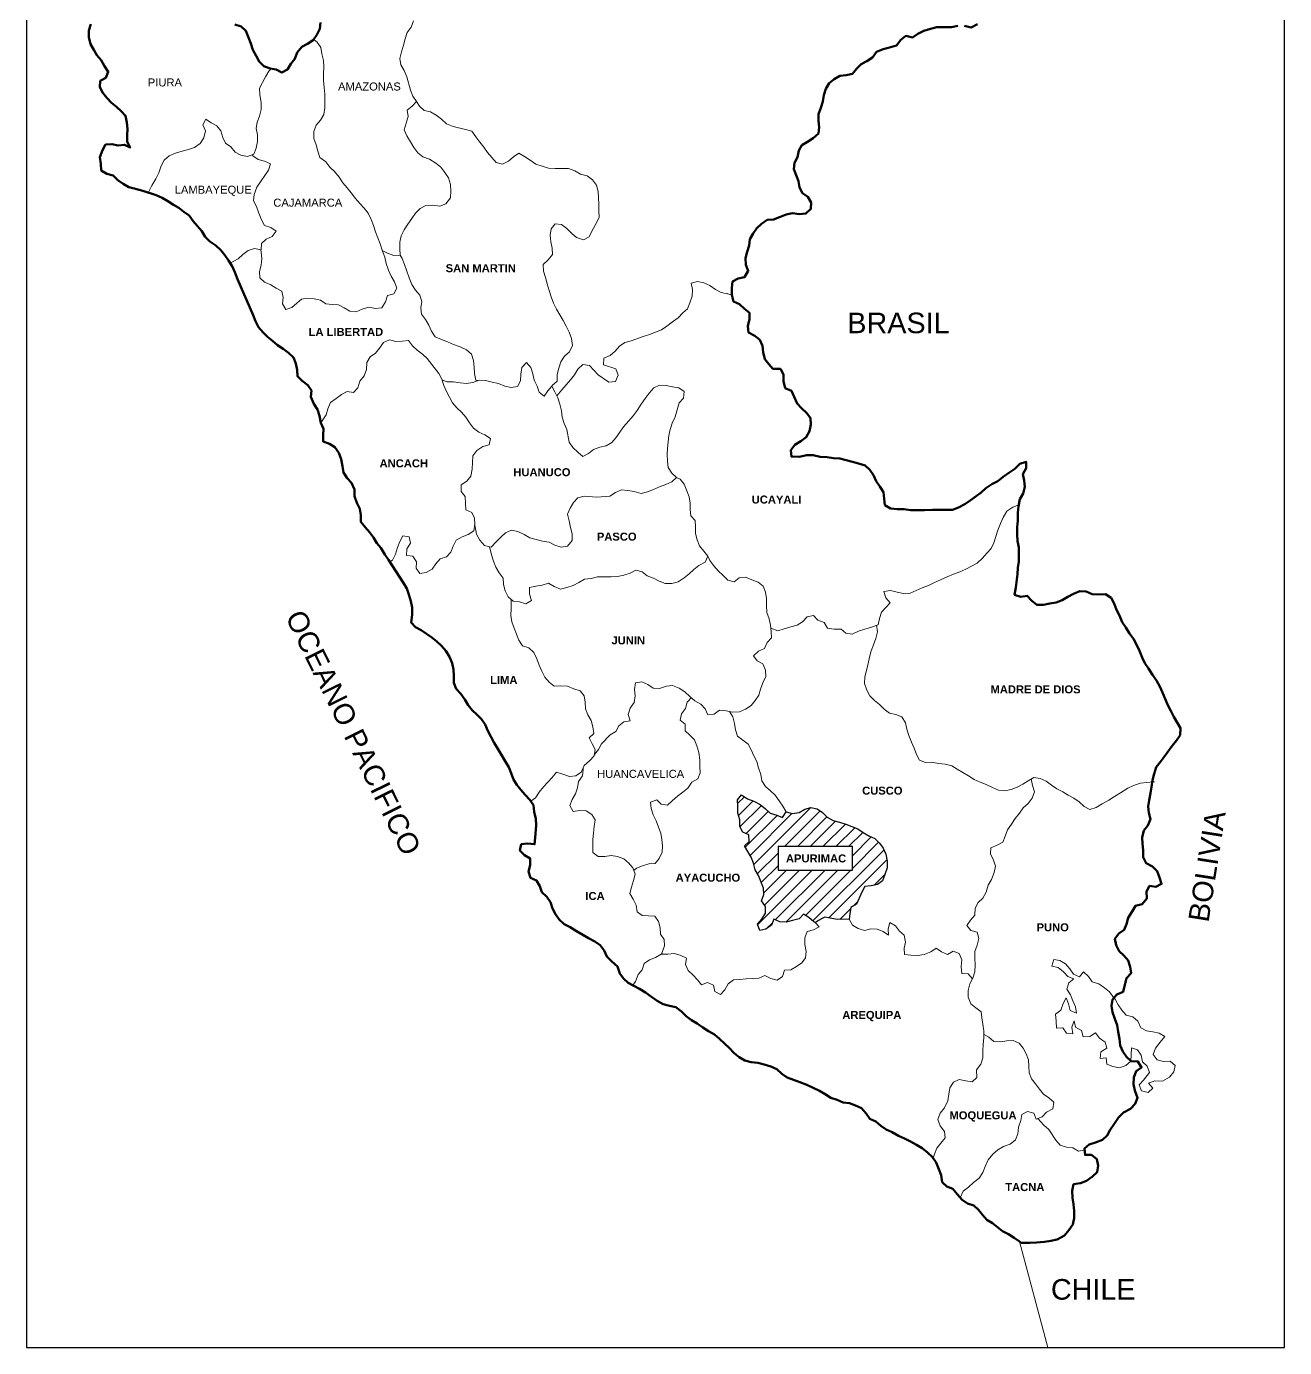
# Model space of a CAD drawing. Header units: metres. Extents: x 758904 to 760277, y 8387332 to 8388258.
# Drawn here: x 760189.47 to 760210.16, y 8387946.12 to 8387967.86 of the extents above; entities that cross this region are included whole.
import ezdxf

# ---------------------------------------------------------------- set-up
doc = ezdxf.new("R2010")
doc.units = ezdxf.units.M
for name, color, linetype, lineweight in [('COORDENADAS', 251, 'Continuous', 13), ('Marco', 124, 'Continuous', 20), ('Red vías Vecinales', 106, 'Continuous', 40), ('Ríos', 4, 'Continuous', 5)]:
    doc.layers.add(name, color=color, linetype=linetype, lineweight=lineweight)
doc.layers.add('Texto vias Nacionales', color=160, linetype='Continuous')
doc.styles.get("Standard").update_dxf_attribs({"font": 'simplex.shx'})

msp = doc.modelspace()

# ---------------------------------------------------------------- hatches: boundary and pattern name
at = {"true_color": 0xe60000}
h = msp.add_hatch(dxfattribs=at)
h.set_pattern_fill('LINE', color=1, scale=0.047025, angle=45, style=0)
h.set_pattern_definition([(45, (54884.16568, 391954.06805), (-0.1055741360233, 0.1055741360233), [])])
h.paths.add_polyline_path([(760203.002, 8387953.169), (760202.808, 8387953.161), (760202.666, 8387953.19), (760202.601, 8387953.201), (760202.549, 8387953.172), (760202.502, 8387953.146), (760202.469, 8387953.125), (760202.446, 8387953.115), (760202.42, 8387953.125), (760202.343, 8387953.197), (760202.251, 8387953.252), (760202.179, 8387953.176), (760202.07, 8387953.149), (760201.965, 8387953.117), (760201.861, 8387953.123), (760201.763, 8387953.167), (760201.724, 8387953.069), (760201.636, 8387953.004), (760201.532, 8387952.982), (760201.495, 8387953.087), (760201.566, 8387953.168), (760201.627, 8387953.267), (760201.628, 8387953.376), (760201.563, 8387953.469), (760201.601, 8387953.573), (760201.597, 8387953.677), (760201.51, 8387953.886), (760201.456, 8387953.979), (760201.429, 8387954.089), (760201.392, 8387954.187), (760201.283, 8387954.374), (760201.36, 8387954.445), (760201.356, 8387954.554), (760201.257, 8387954.599), (760201.203, 8387954.692), (760201.204, 8387954.801), (760201.172, 8387954.911), (760201.172, 8387955.026), (760201.167, 8387955.13), (760201.234, 8387955.212), (760201.332, 8387955.151), (760201.435, 8387955.112), (760201.539, 8387955.057), (760201.626, 8387954.985), (760201.702, 8387954.913), (760201.812, 8387954.88), (760201.91, 8387954.841), (760201.965, 8387954.934), (760202.069, 8387954.906), (760202.179, 8387954.921), (760202.272, 8387954.976), (760202.376, 8387955.008), (760202.48, 8387954.985), (760202.567, 8387954.925), (760202.643, 8387954.847), (760202.742, 8387954.792), (760202.845, 8387954.764), (760202.949, 8387954.731), (760203.146, 8387954.653), (760203.233, 8387954.592), (760203.326, 8387954.542), (760203.424, 8387954.498), (760203.5, 8387954.421), (760203.565, 8387954.339), (760203.608, 8387954.24), (760203.63, 8387954.125), (760203.629, 8387954.015), (760203.59, 8387953.906), (760203.551, 8387953.802), (760203.469, 8387953.737), (760203.364, 8387953.716), (760203.26, 8387953.706), (760203.211, 8387953.613), (760203.122, 8387953.416), (760203.029, 8387953.362), (760203.017, 8387953.258)])
h.paths.add_polyline_path([(760201.835, 8387953.973), (760203.056, 8387953.973), (760203.056, 8387954.362), (760201.835, 8387954.362)], flags=16)

# ---------------------------------------------------------------- linework, layer by layer
at = {"color": 1, "lineweight": 30, "true_color": 0xe60000}
msp.add_lwpolyline([(760203.002, 8387953.169), (760203.002, 8387953.169), (760202.808, 8387953.161), (760202.666, 8387953.19), (760202.601, 8387953.201), (760202.549, 8387953.172), (760202.502, 8387953.146), (760202.469, 8387953.125), (760202.446, 8387953.115), (760202.446, 8387953.115), (760202.42, 8387953.125), (760202.343, 8387953.197), (760202.251, 8387953.252), (760202.179, 8387953.176), (760202.07, 8387953.149), (760201.965, 8387953.117), (760201.861, 8387953.123), (760201.763, 8387953.167), (760201.724, 8387953.069), (760201.636, 8387953.004), (760201.532, 8387952.982), (760201.495, 8387953.087), (760201.566, 8387953.168), (760201.627, 8387953.267), (760201.628, 8387953.376), (760201.563, 8387953.469), (760201.601, 8387953.573), (760201.597, 8387953.677), (760201.51, 8387953.886), (760201.456, 8387953.979), (760201.429, 8387954.089), (760201.392, 8387954.187), (760201.283, 8387954.374), (760201.36, 8387954.445), (760201.356, 8387954.554), (760201.257, 8387954.599), (760201.203, 8387954.692), (760201.204, 8387954.801), (760201.172, 8387954.911), (760201.172, 8387955.026), (760201.167, 8387955.13), (760201.234, 8387955.212), (760201.332, 8387955.151), (760201.435, 8387955.112), (760201.539, 8387955.057), (760201.626, 8387954.985), (760201.702, 8387954.913), (760201.812, 8387954.88), (760201.91, 8387954.841), (760201.965, 8387954.934), (760202.069, 8387954.906), (760202.179, 8387954.921), (760202.272, 8387954.976), (760202.376, 8387955.008), (760202.48, 8387954.985), (760202.567, 8387954.925), (760202.643, 8387954.847), (760202.742, 8387954.792), (760202.845, 8387954.764), (760202.949, 8387954.731), (760203.146, 8387954.653), (760203.233, 8387954.592), (760203.326, 8387954.542), (760203.424, 8387954.498), (760203.5, 8387954.421), (760203.565, 8387954.339), (760203.608, 8387954.24), (760203.63, 8387954.125), (760203.629, 8387954.015), (760203.59, 8387953.906), (760203.551, 8387953.802), (760203.469, 8387953.737), (760203.364, 8387953.716), (760203.26, 8387953.706), (760203.211, 8387953.613), (760203.122, 8387953.416), (760203.029, 8387953.362), (760203.017, 8387953.258)], close=True, dxfattribs=at)
at = {"layer": 'COORDENADAS', "color": 7}
for p, q in [((760193.484, 8387967.144), (760193.501, 8387967.162)), ((760195.938, 8387966.544), (760195.889, 8387966.621)), ((760201.003, 8387963.455), (760201.075, 8387963.441)), ((760200.225, 8387960.406), (760200.165, 8387960.433)), ((760197.099, 8387959.258), (760197.085, 8387959.297)), ((760200.715, 8387959.067), (760200.677, 8387959.139)), ((760202.446, 8387953.115), (760202.512, 8387953.042)), ((760203.002, 8387953.169), (760203.06, 8387953.072)), ((760199.927, 8387952.614), (760199.91, 8387952.593)), ((760199.464, 8387952.103), (760199.446, 8387952.079)), ((760204.405, 8387949.304), (760204.385, 8387949.237))]:
    msp.add_line(p, q, dxfattribs=at)
at = {"layer": 'COORDENADAS', "color": 7, "lineweight": 50}
for p, q in [((760205.848, 8387947.845), (760205.831, 8387947.845)), ((760205.885, 8387947.845), (760205.848, 8387947.845))]:
    msp.add_line(p, q, dxfattribs=at)
for points in [[(760190.534, 8387967.895), (760190.5, 8387967.791), (760190.499, 8387967.676), (760190.526, 8387967.566), (760190.58, 8387967.473), (760190.629, 8387967.38), (760190.705, 8387967.303), (760190.759, 8387967.204), (760190.819, 8387967.11), (760190.78, 8387967.012), (760190.687, 8387966.958), (760190.681, 8387966.854), (760190.729, 8387966.761), (760190.795, 8387966.678), (760190.871, 8387966.601), (760190.952, 8387966.53), (760191.034, 8387966.463), (760191.105, 8387966.386), (760191.126, 8387966.277), (760191.136, 8387966.173), (760191.13, 8387966.069), (760191.13, 8387965.959), (760191.178, 8387965.861), (760191.085, 8387965.91), (760190.981, 8387965.895), (760190.878, 8387965.917), (760190.774, 8387965.912), (760190.724, 8387965.82), (760190.679, 8387965.705), (760190.695, 8387965.595), (760190.705, 8387965.486), (760190.798, 8387965.431), (760190.902, 8387965.403), (760190.978, 8387965.326), (760191.065, 8387965.265), (760191.158, 8387965.21), (760191.267, 8387965.182), (760191.387, 8387965.148), (760191.606, 8387965.081), (760191.704, 8387965.037), (760191.797, 8387964.981), (760191.89, 8387964.921), (760191.982, 8387964.871), (760192.064, 8387964.805), (760192.151, 8387964.744), (760192.216, 8387964.651), (760192.358, 8387964.485), (760192.412, 8387964.392), (760192.488, 8387964.315), (760192.586, 8387964.249), (760192.673, 8387964.177), (760192.738, 8387964.095), (760192.798, 8387964.007), (760192.858, 8387963.913), (760192.901, 8387963.815), (760192.944, 8387963.699), (760193.203, 8387963.107), (760193.241, 8387963.008), (760193.289, 8387962.909), (760193.36, 8387962.827), (760193.436, 8387962.75), (760193.518, 8387962.684), (760193.605, 8387962.612), (760193.698, 8387962.551), (760193.785, 8387962.485), (760193.867, 8387962.408), (760193.904, 8387962.309), (760193.926, 8387962.205), (760193.93, 8387962.101), (760194.007, 8387962.024), (760194.099, 8387961.952), (760194.159, 8387961.864), (760194.153, 8387961.76), (760194.201, 8387961.645), (760194.261, 8387961.552), (760194.293, 8387961.448), (760194.314, 8387961.333), (760194.358, 8387961.234), (760194.352, 8387961.13), (760194.356, 8387961.026), (760194.455, 8387960.987), (760194.547, 8387960.932), (760194.612, 8387960.838), (760194.65, 8387960.734), (760194.671, 8387960.619), (760194.687, 8387960.515), (760194.747, 8387960.422), (760194.817, 8387960.345), (760194.866, 8387960.24), (760194.871, 8387960.125), (760194.909, 8387960.016), (760194.957, 8387959.917), (760194.973, 8387959.813), (760194.972, 8387959.703), (760195.043, 8387959.615), (760195.114, 8387959.533), (760195.179, 8387959.445), (760195.238, 8387959.357), (760195.304, 8387959.275), (760195.369, 8387959.17), (760195.428, 8387959.082), (760195.667, 8387958.709), (760195.727, 8387958.61), (760195.764, 8387958.511), (760195.796, 8387958.402), (760195.818, 8387958.297), (760195.817, 8387958.177), (760195.8, 8387958.051), (760195.871, 8387957.974), (760195.963, 8387957.924), (760196.138, 8387957.803), (760196.225, 8387957.737), (760196.301, 8387957.665), (760196.372, 8387957.583), (760196.431, 8387957.484), (760196.474, 8387957.38), (760196.496, 8387957.276), (760196.501, 8387957.171), (760196.5, 8387957.057), (760196.543, 8387956.958), (760196.619, 8387956.875), (760196.684, 8387956.782), (760196.739, 8387956.689), (760196.804, 8387956.606), (760196.88, 8387956.534), (760196.956, 8387956.457), (760197.016, 8387956.369), (760197.059, 8387956.265), (760197.167, 8387956.068), (760197.227, 8387955.969), (760197.292, 8387955.864), (760197.346, 8387955.766), (760197.406, 8387955.672), (760197.443, 8387955.568), (760197.481, 8387955.469), (760197.541, 8387955.381), (760197.606, 8387955.299), (760197.677, 8387955.216), (760197.753, 8387955.134), (760197.812, 8387955.046), (760197.823, 8387954.936), (760197.849, 8387954.821), (760197.854, 8387954.717), (760197.842, 8387954.509), (760197.83, 8387954.4), (760197.716, 8387954.412), (760197.611, 8387954.401), (760197.589, 8387954.297), (760197.665, 8387954.22), (760197.758, 8387954.165), (760197.757, 8387954.056), (760197.729, 8387953.952), (760197.761, 8387953.848), (760197.86, 8387953.803), (760197.914, 8387953.71), (760197.952, 8387953.611), (760198.033, 8387953.534), (760198.093, 8387953.446), (760198.125, 8387953.342), (760198.174, 8387953.249), (760198.233, 8387953.161), (760198.315, 8387953.089), (760198.413, 8387953.039), (760198.517, 8387952.973), (760198.621, 8387952.912), (760198.719, 8387952.857), (760198.822, 8387952.802), (760198.91, 8387952.741), (760198.975, 8387952.653), (760199.018, 8387952.554), (760199.099, 8387952.472), (760199.192, 8387952.389), (760199.23, 8387952.274), (760199.295, 8387952.191), (760199.371, 8387952.12), (760199.556, 8387952.02), (760199.655, 8387951.965), (760199.753, 8387951.893), (760199.845, 8387951.827), (760199.944, 8387951.772), (760200.047, 8387951.744), (760200.151, 8387951.721), (760200.249, 8387951.649), (760200.325, 8387951.572), (760200.413, 8387951.506), (760200.505, 8387951.451), (760200.598, 8387951.385), (760200.691, 8387951.324), (760200.789, 8387951.269), (760200.87, 8387951.202), (760200.952, 8387951.125), (760201.028, 8387951.054), (760201.115, 8387950.966), (760201.197, 8387950.899), (760201.29, 8387950.844), (760201.394, 8387950.816), (760201.503, 8387950.805), (760201.607, 8387950.777), (760201.716, 8387950.743), (760201.814, 8387950.699), (760201.896, 8387950.627), (760201.983, 8387950.566), (760202.191, 8387950.489), (760202.305, 8387950.444), (760202.414, 8387950.394), (760202.518, 8387950.344), (760202.611, 8387950.289), (760202.703, 8387950.228), (760202.807, 8387950.195), (760202.905, 8387950.151), (760203.009, 8387950.144), (760203.108, 8387950.106), (760203.206, 8387950.061), (760203.282, 8387949.973), (760203.342, 8387949.885), (760203.445, 8387949.841), (760203.522, 8387949.769), (760203.614, 8387949.709), (760203.713, 8387949.664), (760203.816, 8387949.603), (760203.914, 8387949.559), (760204.013, 8387949.509), (760204.111, 8387949.454), (760204.203, 8387949.399), (760204.291, 8387949.332), (760204.372, 8387949.255), (760204.432, 8387949.167), (760204.481, 8387949.058), (760204.518, 8387948.959), (760204.534, 8387948.844), (760204.61, 8387948.772), (760204.708, 8387948.733), (760204.779, 8387948.645), (760204.861, 8387948.552), (760204.948, 8387948.491), (760205.052, 8387948.458), (760205.133, 8387948.386), (760205.198, 8387948.304), (760205.269, 8387948.221), (760205.362, 8387948.166), (760205.525, 8387948.034), (760205.623, 8387947.984), (760205.716, 8387947.928), (760205.803, 8387947.868), (760205.831, 8387947.845)], [(760192.903, 8387967.886), (760193.007, 8387967.853), (760193.083, 8387967.781), (760193.126, 8387967.671), (760193.164, 8387967.573), (760193.196, 8387967.469), (760193.25, 8387967.37), (760193.299, 8387967.276), (760193.375, 8387967.199), (760193.479, 8387967.166), (760193.583, 8387967.149), (760193.676, 8387967.099), (760193.769, 8387967.148), (760193.824, 8387967.24), (760193.89, 8387967.322), (760193.924, 8387967.426), (760194.001, 8387967.518), (760194.094, 8387967.567), (760194.188, 8387967.627), (760194.248, 8387967.719), (760194.298, 8387967.818), (760194.31, 8387967.922)], [(760204.789, 8387967.865), (760204.685, 8387967.844), (760204.444, 8387967.845), (760204.34, 8387967.818), (760204.231, 8387967.781), (760204.132, 8387967.732), (760204.044, 8387967.672), (760203.935, 8387967.7), (760203.852, 8387967.635), (760203.78, 8387967.542), (760203.665, 8387967.51), (760203.561, 8387967.484), (760203.451, 8387967.44), (760203.385, 8387967.342), (760203.292, 8387967.283), (760203.199, 8387967.234), (760203.127, 8387967.158), (760203.061, 8387967.076), (760202.957, 8387967.055), (760202.853, 8387967.044), (760202.759, 8387966.99), (760202.677, 8387966.92), (760202.621, 8387966.827), (760202.588, 8387966.723), (760202.571, 8387966.619), (760202.538, 8387966.516), (760202.499, 8387966.412), (760202.498, 8387966.302), (760202.508, 8387966.198), (760202.497, 8387966.094), (760202.414, 8387966.018), (760202.321, 8387965.959), (760202.227, 8387965.904), (760202.178, 8387965.812), (760202.155, 8387965.702), (760202.105, 8387965.61), (760202.094, 8387965.506), (760202.169, 8387965.308), (760202.185, 8387965.204), (760202.239, 8387965.111), (760202.326, 8387965.05), (760202.381, 8387964.957), (760202.374, 8387964.853), (760202.292, 8387964.777), (760202.182, 8387964.766), (760202.073, 8387964.783), (760201.969, 8387964.762), (760201.859, 8387964.719), (760201.76, 8387964.681), (760201.656, 8387964.671), (760201.563, 8387964.606), (760201.486, 8387964.535), (760201.425, 8387964.448), (760201.37, 8387964.355), (760201.358, 8387964.251), (760201.325, 8387964.148), (760201.297, 8387964.044), (760201.307, 8387963.934), (760201.345, 8387963.836), (760201.284, 8387963.732), (760201.18, 8387963.711), (760201.087, 8387963.657), (760201.075, 8387963.553), (760201.075, 8387963.438), (760201.101, 8387963.328), (760201.199, 8387963.284), (760201.281, 8387963.212), (760201.363, 8387963.146), (760201.362, 8387963.037), (760201.34, 8387962.927), (760201.35, 8387962.818), (760201.454, 8387962.768), (760201.535, 8387962.702), (760201.579, 8387962.603), (760201.589, 8387962.499), (760201.616, 8387962.384), (760201.681, 8387962.301), (760201.751, 8387962.224), (760201.872, 8387962.224), (760201.926, 8387962.13), (760201.925, 8387962.021), (760201.952, 8387961.906), (760202.056, 8387961.861), (760202.099, 8387961.763), (760202.147, 8387961.653), (760202.218, 8387961.576), (760202.305, 8387961.493), (760202.37, 8387961.411), (760202.375, 8387961.307), (760202.353, 8387961.197), (760202.297, 8387961.099), (760202.209, 8387961.034), (760202.111, 8387960.974), (760202.044, 8387960.882), (760202.055, 8387960.778), (760202.186, 8387960.777), (760202.301, 8387960.804), (760202.411, 8387960.803), (760202.525, 8387960.775), (760202.64, 8387960.769), (760202.744, 8387960.752), (760202.848, 8387960.746), (760203.056, 8387960.69), (760203.16, 8387960.667), (760203.269, 8387960.634), (760203.345, 8387960.562), (760203.405, 8387960.474), (760203.448, 8387960.375), (760203.507, 8387960.288), (760203.567, 8387960.194), (760203.577, 8387960.085), (760203.593, 8387959.981), (760203.686, 8387959.925), (760203.795, 8387959.914), (760203.91, 8387959.913), (760204.014, 8387959.896), (760204.14, 8387959.895), (760204.244, 8387959.9), (760204.375, 8387959.905), (760204.704, 8387959.903), (760204.802, 8387959.941), (760204.907, 8387959.995), (760204.995, 8387960.054), (760205.094, 8387960.125), (760205.176, 8387960.19), (760205.253, 8387960.261), (760205.352, 8387960.326), (760205.451, 8387960.374), (760205.539, 8387960.445), (760205.627, 8387960.51), (760205.731, 8387960.575), (760205.808, 8387960.662), (760205.912, 8387960.695), (760205.917, 8387960.591), (760205.862, 8387960.492), (760205.883, 8387960.388), (760205.893, 8387960.279), (760205.865, 8387960.17), (760205.81, 8387960.077), (760205.788, 8387959.962), (760205.776, 8387959.853), (760205.775, 8387959.727), (760205.769, 8387959.617), (760205.768, 8387959.497), (760205.773, 8387959.393), (760205.795, 8387959.283), (760205.793, 8387959.054), (760205.776, 8387958.95), (760205.77, 8387958.846), (760205.747, 8387958.627), (760205.724, 8387958.507), (760205.828, 8387958.473), (760205.932, 8387958.489), (760206.003, 8387958.412), (760206.09, 8387958.34), (760206.199, 8387958.34), (760206.303, 8387958.361), (760206.408, 8387958.377), (760206.506, 8387958.415), (760206.6, 8387958.474), (760206.693, 8387958.523), (760206.797, 8387958.566), (760206.901, 8387958.56), (760206.999, 8387958.516), (760207.109, 8387958.509), (760207.218, 8387958.514), (760207.311, 8387958.454), (760207.36, 8387958.36), (760207.403, 8387958.256), (760207.451, 8387958.163), (760207.495, 8387958.053), (760207.554, 8387957.965), (760207.614, 8387957.866), (760207.679, 8387957.778), (760207.733, 8387957.679), (760207.776, 8387957.581), (760207.82, 8387957.476), (760207.868, 8387957.383), (760207.928, 8387957.29), (760207.993, 8387957.191), (760208.058, 8387957.097), (760208.112, 8387956.999), (760208.155, 8387956.9), (760208.199, 8387956.796), (760208.247, 8387956.691), (760208.296, 8387956.598), (760208.345, 8387956.499), (760208.453, 8387956.312), (760208.447, 8387956.198), (760208.386, 8387956.11), (760208.314, 8387956.023), (760208.182, 8387955.838), (760208.121, 8387955.751), (760208.055, 8387955.669), (760208.022, 8387955.56), (760207.994, 8387955.456), (760207.977, 8387955.347), (760207.96, 8387955.243), (760207.937, 8387955.128), (760207.92, 8387955.024), (760207.93, 8387954.92), (760207.957, 8387954.816), (760207.918, 8387954.707), (760207.852, 8387954.625), (760207.824, 8387954.51), (760207.829, 8387954.406), (760207.839, 8387954.302), (760207.838, 8387954.187), (760207.887, 8387954.089), (760207.991, 8387954.033), (760208.067, 8387953.956), (760208.11, 8387953.852), (760208.142, 8387953.748), (760208.049, 8387953.699), (760207.945, 8387953.716), (760207.895, 8387953.623), (760207.9, 8387953.508), (760207.823, 8387953.416), (760207.713, 8387953.389), (760207.658, 8387953.296), (760207.592, 8387953.193), (760207.564, 8387953.089), (760207.525, 8387952.991), (760207.437, 8387952.931), (760207.371, 8387952.844), (760207.397, 8387952.74), (760207.446, 8387952.641), (760207.522, 8387952.569), (760207.593, 8387952.487), (760207.625, 8387952.383), (760207.641, 8387952.279), (760207.564, 8387952.197), (760207.536, 8387952.088), (760207.508, 8387951.973), (760207.404, 8387951.93), (760207.337, 8387951.848), (760207.32, 8387951.744), (760207.336, 8387951.64), (760207.374, 8387951.53), (760207.411, 8387951.426), (760207.427, 8387951.317), (760207.448, 8387951.202), (760207.459, 8387951.092), (760207.507, 8387950.993), (760207.567, 8387950.905), (760207.643, 8387950.834), (760207.753, 8387950.828), (760207.812, 8387950.729), (760207.724, 8387950.669), (760207.685, 8387950.565), (760207.679, 8387950.456), (760207.701, 8387950.352), (760207.744, 8387950.231), (760207.705, 8387950.133), (760207.633, 8387950.051), (760207.518, 8387949.986), (760207.435, 8387949.905), (760207.358, 8387949.79), (760207.297, 8387949.703), (760207.247, 8387949.61), (760207.17, 8387949.54), (760207.055, 8387949.497), (760206.951, 8387949.464), (760206.874, 8387949.394), (760206.884, 8387949.29), (760206.988, 8387949.294), (760207.076, 8387949.223), (760207.097, 8387949.119), (760207.085, 8387949.009), (760207.003, 8387948.933), (760206.909, 8387948.863), (760206.81, 8387948.825), (760206.695, 8387948.809), (760206.673, 8387948.7), (760206.678, 8387948.585), (760206.693, 8387948.481), (760206.704, 8387948.371), (760206.703, 8387948.251), (760206.681, 8387948.147), (760206.614, 8387948.054), (760206.543, 8387947.962), (760206.427, 8387947.897), (760206.323, 8387947.876), (760206.214, 8387947.86), (760206.082, 8387947.85), (760205.973, 8387947.845), (760205.885, 8387947.845)], [(760205.112, 8387967.89), (760205.008, 8387967.836), (760204.899, 8387967.864)]]:
    msp.add_lwpolyline(points, dxfattribs=at)
at = {"layer": 'COORDENADAS', "color": 7}
for points in [[(760195.837, 8387967.945), (760195.798, 8387967.842), (760195.737, 8387967.754), (760195.704, 8387967.651), (760195.676, 8387967.547), (760195.642, 8387967.438), (760195.614, 8387967.328), (760195.63, 8387967.224), (760195.684, 8387967.131), (760195.727, 8387967.027), (760195.792, 8387966.807), (760195.829, 8387966.709), (760195.889, 8387966.621), (760195.817, 8387966.544), (760195.735, 8387966.479), (760195.751, 8387966.375), (760195.684, 8387966.157), (760195.732, 8387966.058), (760195.792, 8387965.959), (760195.846, 8387965.866), (760195.911, 8387965.778), (760195.993, 8387965.712), (760196.102, 8387965.673), (760196.206, 8387965.606), (760196.288, 8387965.54), (760196.353, 8387965.452), (760196.412, 8387965.364), (760196.45, 8387965.255), (760196.455, 8387965.145), (760196.449, 8387965.036), (760196.372, 8387964.938), (760196.273, 8387964.9), (760196.153, 8387964.917), (760196.043, 8387964.912), (760195.95, 8387964.858), (760195.873, 8387964.782), (760195.812, 8387964.695), (760195.746, 8387964.602), (760195.685, 8387964.51), (760195.635, 8387964.411), (760195.613, 8387964.307), (760195.612, 8387964.198), (760195.617, 8387964.094), (760195.513, 8387964.089), (760195.409, 8387964.128), (760195.324, 8387964.167)], [(760194.198, 8387967.642), (760194.253, 8387967.594), (760194.313, 8387967.506), (760194.334, 8387967.402), (760194.361, 8387967.297), (760194.366, 8387967.193), (760194.359, 8387967.079), (760194.359, 8387966.964), (760194.369, 8387966.849), (760194.379, 8387966.739), (760194.379, 8387966.624), (760194.383, 8387966.515), (760194.366, 8387966.405), (760194.311, 8387966.313), (760194.24, 8387966.231), (760194.201, 8387966.127), (760194.2, 8387966.012), (760194.238, 8387965.908), (760194.264, 8387965.804), (760194.297, 8387965.7), (760194.395, 8387965.628), (760194.465, 8387965.54), (760194.541, 8387965.469), (760194.618, 8387965.375), (760194.677, 8387965.282), (760194.748, 8387965.199), (760194.813, 8387965.117), (760194.884, 8387965.023), (760194.954, 8387964.941), (760195.03, 8387964.864), (760195.096, 8387964.781), (760195.144, 8387964.677), (760195.182, 8387964.578), (760195.214, 8387964.474), (760195.29, 8387964.277), (760195.327, 8387964.156), (760195.365, 8387964.057), (760195.392, 8387963.953), (760195.429, 8387963.843), (760195.472, 8387963.745), (760195.527, 8387963.651), (760195.564, 8387963.547), (760195.515, 8387963.454), (760195.41, 8387963.428), (760195.377, 8387963.324), (760195.316, 8387963.226), (760195.212, 8387963.215), (760195.103, 8387963.238), (760194.993, 8387963.206), (760194.894, 8387963.162), (760194.79, 8387963.169), (760194.698, 8387963.224), (760194.605, 8387963.274), (760194.501, 8387963.28), (760194.397, 8387963.291), (760194.31, 8387963.352), (760194.206, 8387963.375), (760194.102, 8387963.386), (760193.998, 8387963.37), (760193.921, 8387963.3), (760193.839, 8387963.234), (760193.74, 8387963.197), (760193.686, 8387963.29), (760193.697, 8387963.394), (760193.676, 8387963.498), (760193.583, 8387963.548), (760193.491, 8387963.603), (760193.387, 8387963.648), (760193.311, 8387963.719), (760193.306, 8387963.823), (760193.334, 8387963.927), (760193.345, 8387964.036), (760193.335, 8387964.14), (760193.33, 8387964.179)], [(760191.478, 8387965.12), (760191.536, 8387965.24), (760191.602, 8387965.349), (760191.652, 8387965.447), (760191.691, 8387965.562), (760191.741, 8387965.655), (760191.823, 8387965.725), (760191.927, 8387965.769), (760192.032, 8387965.806), (760192.136, 8387965.833), (760192.24, 8387965.865), (760192.333, 8387965.93), (760192.389, 8387966.023), (760192.417, 8387966.138), (760192.373, 8387966.237), (760192.423, 8387966.329), (760192.51, 8387966.269), (760192.603, 8387966.219), (760192.668, 8387966.136), (760192.701, 8387966.027), (760192.749, 8387965.933), (760192.836, 8387965.873), (760192.907, 8387965.785), (760193, 8387965.735), (760193.109, 8387965.718), (760193.213, 8387965.756), (760193.252, 8387965.854), (760193.275, 8387965.963), (760193.275, 8387966.073), (760193.254, 8387966.177), (760193.266, 8387966.281), (760193.305, 8387966.379), (760193.333, 8387966.488), (760193.333, 8387966.603), (760193.312, 8387966.729), (760193.307, 8387966.839), (760193.407, 8387967.024), (760193.462, 8387967.117), (760193.484, 8387967.144)], [(760195.938, 8387966.544), (760196.014, 8387966.472), (760196.118, 8387966.45), (760196.211, 8387966.394), (760196.298, 8387966.328), (760196.379, 8387966.251), (760196.489, 8387966.207), (760196.696, 8387966.162), (760196.8, 8387966.134), (760196.865, 8387966.04), (760196.93, 8387965.952), (760196.996, 8387965.87), (760197.055, 8387965.782), (760197.197, 8387965.617), (760197.3, 8387965.589), (760197.399, 8387965.638), (760197.482, 8387965.708), (760197.57, 8387965.768), (760197.662, 8387965.718), (760197.755, 8387965.657), (760197.853, 8387965.591), (760198.061, 8387965.524), (760198.17, 8387965.518), (760198.389, 8387965.517), (760198.493, 8387965.478), (760198.585, 8387965.423), (760198.695, 8387965.395), (760198.782, 8387965.334), (760198.847, 8387965.246), (760198.874, 8387965.142), (760198.879, 8387965.038), (760198.889, 8387964.934), (760198.888, 8387964.824), (760198.893, 8387964.72), (760198.849, 8387964.622), (760198.777, 8387964.497), (760198.727, 8387964.393), (760198.634, 8387964.344), (760198.519, 8387964.383), (760198.437, 8387964.455), (760198.361, 8387964.532), (760198.274, 8387964.598), (760198.17, 8387964.61), (760198.104, 8387964.528), (760198.087, 8387964.419), (760198.097, 8387964.309), (760198.118, 8387964.205), (760198.123, 8387964.101), (760198.052, 8387964.014), (760197.969, 8387963.938), (760197.979, 8387963.828), (760198.012, 8387963.724), (760198.038, 8387963.62), (760198.071, 8387963.51), (760198.103, 8387963.406), (760198.14, 8387963.302), (760198.189, 8387963.203), (760198.243, 8387963.11), (760198.303, 8387963.016), (760198.352, 8387962.923), (760198.4, 8387962.824), (760198.438, 8387962.72), (760198.454, 8387962.605), (760198.404, 8387962.501), (760198.321, 8387962.431), (760198.261, 8387962.338), (760198.227, 8387962.234), (760198.199, 8387962.13), (760198.199, 8387962.021), (760198.121, 8387961.95), (760198.107, 8387961.929)], [(760192.826, 8387963.962), (760192.957, 8387964.033), (760193.034, 8387964.104), (760193.122, 8387964.169), (760193.226, 8387964.201), (760193.335, 8387964.179), (760193.341, 8387964.283), (760193.418, 8387964.353), (760193.512, 8387964.402), (760193.578, 8387964.489), (760193.491, 8387964.55), (760193.387, 8387964.578), (760193.338, 8387964.671), (760193.295, 8387964.781), (760193.257, 8387964.891), (760193.209, 8387964.984), (760193.22, 8387965.093), (760193.265, 8387965.213), (760193.331, 8387965.317), (760193.453, 8387965.491), (760193.486, 8387965.595), (760193.388, 8387965.64), (760193.284, 8387965.668), (760193.197, 8387965.728), (760193.197, 8387965.75)], [(760195.655, 8387964.039), (760195.617, 8387964.094), (760195.513, 8387964.089)], [(760196.902, 8387962.028), (760196.863, 8387962.034), (760196.842, 8387962.144), (760196.837, 8387962.248), (760196.827, 8387962.358), (760196.795, 8387962.462), (760196.713, 8387962.533), (760196.609, 8387962.583), (760196.495, 8387962.622), (760196.396, 8387962.667), (760196.298, 8387962.705), (760196.194, 8387962.75), (760196.135, 8387962.843), (760196.092, 8387962.942), (760196.037, 8387963.035), (760195.972, 8387963.123), (760195.962, 8387963.227), (760195.974, 8387963.331), (760195.941, 8387963.435), (760195.871, 8387963.518), (760195.811, 8387963.611), (760195.768, 8387963.721), (760195.693, 8387963.94), (760195.655, 8387964.039)], [(760198.198, 8387961.778), (760198.28, 8387961.878), (760198.423, 8387962.042), (760198.489, 8387962.123), (760198.539, 8387962.216), (760198.622, 8387962.292), (760198.731, 8387962.275), (760198.802, 8387962.198), (760198.878, 8387962.126), (760199.052, 8387962.005), (760199.162, 8387962.015), (760199.206, 8387962.119), (760199.168, 8387962.223), (760198.961, 8387962.29), (760198.967, 8387962.4), (760199.071, 8387962.443), (760199.154, 8387962.513), (760199.225, 8387962.595), (760199.313, 8387962.655), (760199.417, 8387962.681), (760199.615, 8387962.757), (760199.719, 8387962.789), (760199.916, 8387962.865), (760200.004, 8387962.924), (760200.098, 8387962.995), (760200.191, 8387963.06), (760200.268, 8387963.142), (760200.345, 8387963.212), (760200.384, 8387963.31), (760200.423, 8387963.42), (760200.429, 8387963.529), (760200.403, 8387963.633), (760200.507, 8387963.66), (760200.616, 8387963.637), (760200.714, 8387963.593), (760200.807, 8387963.527), (760200.9, 8387963.477), (760201.003, 8387963.455), (760201.009, 8387963.46)], [(760194.314, 8387961.333), (760194.403, 8387961.463), (760194.431, 8387961.567), (760194.475, 8387961.671), (760194.569, 8387961.736), (760194.656, 8387961.801), (760194.75, 8387961.85), (760194.854, 8387961.833), (760194.925, 8387961.909), (760194.959, 8387962.018), (760195.03, 8387962.105), (760195.064, 8387962.209), (760195.07, 8387962.324), (760195.125, 8387962.422), (760195.213, 8387962.482), (760195.279, 8387962.564), (760195.346, 8387962.656), (760195.444, 8387962.7), (760195.548, 8387962.672), (760195.652, 8387962.676), (760195.756, 8387962.687), (760195.821, 8387962.599), (760195.898, 8387962.527), (760195.985, 8387962.466), (760196.061, 8387962.395), (760196.257, 8387962.147), (760196.305, 8387962.054), (760196.337, 8387961.95), (760196.381, 8387961.851), (760196.429, 8387961.758), (760196.483, 8387961.665), (760196.554, 8387961.582), (760196.63, 8387961.51), (760196.701, 8387961.428), (760196.761, 8387961.335), (760196.826, 8387961.247), (760196.913, 8387961.18), (760197.011, 8387961.136), (760197.104, 8387961.075), (760197.081, 8387960.971), (760196.977, 8387960.945), (760196.878, 8387960.88), (760196.812, 8387960.792), (760196.811, 8387960.683), (760196.805, 8387960.574), (760196.783, 8387960.459), (760196.717, 8387960.372), (760196.623, 8387960.312), (760196.623, 8387960.203), (760196.688, 8387960.12), (760196.697, 8387959.901), (760196.796, 8387959.857), (760196.844, 8387959.763), (760196.849, 8387959.659), (760196.832, 8387959.556), (760196.739, 8387959.496), (760196.64, 8387959.458), (760196.541, 8387959.404), (760196.491, 8387959.306), (760196.452, 8387959.208), (760196.381, 8387959.131), (760196.277, 8387959.099), (760196.205, 8387959.017), (760196.144, 8387958.925), (760196.046, 8387958.871), (760195.941, 8387958.855), (760195.882, 8387958.943), (760195.888, 8387959.047), (760195.828, 8387959.14), (760195.724, 8387959.152), (760195.73, 8387959.261), (760195.791, 8387959.354), (760195.77, 8387959.458), (760195.666, 8387959.475), (760195.616, 8387959.382), (760195.577, 8387959.284), (760195.544, 8387959.175), (760195.494, 8387959.076), (760195.451, 8387959.047)], [(760196.309, 8387962.041), (760196.387, 8387962.01), (760196.496, 8387962.009), (760196.606, 8387961.992), (760196.71, 8387961.981), (760196.814, 8387961.996), (760196.918, 8387962.034), (760197.022, 8387962.028), (760197.131, 8387962.005), (760197.235, 8387961.983), (760197.339, 8387961.939), (760197.443, 8387961.916), (760197.547, 8387961.932), (760197.597, 8387962.025), (760197.603, 8387962.134), (760197.62, 8387962.243), (760197.697, 8387962.325), (760197.767, 8387962.242), (760197.8, 8387962.138), (760197.826, 8387962.034), (760197.87, 8387961.935), (760197.907, 8387961.837), (760197.989, 8387961.771), (760198.05, 8387961.858), (760198.116, 8387961.939), (760198.165, 8387961.846), (760198.213, 8387961.747), (760198.246, 8387961.643), (760198.272, 8387961.534), (760198.283, 8387961.429), (760198.315, 8387961.325), (760198.358, 8387961.227), (760198.401, 8387961.018), (760198.46, 8387960.93), (760198.542, 8387960.853), (760198.623, 8387960.782), (760198.717, 8387960.83), (760198.799, 8387960.896), (760198.903, 8387960.933), (760199.008, 8387960.955), (760199.101, 8387961.009), (760199.167, 8387961.09), (760199.233, 8387961.183), (760199.294, 8387961.27), (760199.382, 8387961.368), (760199.454, 8387961.45), (760199.515, 8387961.537), (760199.581, 8387961.641), (760199.647, 8387961.733), (760199.713, 8387961.82), (760199.79, 8387961.908), (760199.884, 8387961.956), (760199.993, 8387961.95), (760200.097, 8387961.928), (760200.201, 8387961.911), (760200.288, 8387961.85), (760200.282, 8387961.74), (760200.21, 8387961.664), (760200.143, 8387961.435), (760200.093, 8387961.331), (760200.06, 8387961.227), (760200.037, 8387961.124), (760200.014, 8387960.916), (760200.008, 8387960.812), (760200.018, 8387960.702), (760200.029, 8387960.598), (760200.088, 8387960.505), (760200.165, 8387960.433), (760200.088, 8387960.363), (760199.989, 8387960.319), (760199.885, 8387960.282), (760199.786, 8387960.238), (760199.687, 8387960.201), (760199.583, 8387960.174), (760199.468, 8387960.202), (760199.364, 8387960.219), (760199.26, 8387960.231), (760199.162, 8387960.187), (760199.068, 8387960.128), (760198.855, 8387960.113), (760198.855, 8387960.113), (760198.647, 8387960.125), (760198.543, 8387960.098), (760198.471, 8387960.022), (760198.416, 8387959.929), (760198.372, 8387959.831), (760198.398, 8387959.721), (760198.42, 8387959.612), (760198.446, 8387959.508), (760198.446, 8387959.398), (760198.374, 8387959.306), (760198.27, 8387959.29), (760198.161, 8387959.323), (760198.068, 8387959.373), (760197.959, 8387959.39), (760197.855, 8387959.413), (760197.751, 8387959.441), (760197.658, 8387959.496), (760197.554, 8387959.546), (760197.451, 8387959.568), (760197.352, 8387959.525), (760197.275, 8387959.454), (760197.192, 8387959.373), (760197.115, 8387959.291), (760197.006, 8387959.314), (760196.93, 8387959.402), (760196.876, 8387959.501), (760196.854, 8387959.621), (760196.844, 8387959.649)], [(760197.99, 8387961.773), (760197.985, 8387961.774)], [(760200.225, 8387960.406), (760200.29, 8387960.323), (760200.333, 8387960.213), (760200.371, 8387960.115), (760200.387, 8387960.011), (760200.391, 8387959.907), (760200.402, 8387959.802), (760200.472, 8387959.725), (760200.477, 8387959.621), (760200.477, 8387959.512), (760200.503, 8387959.408), (760200.541, 8387959.309), (760200.612, 8387959.221), (760200.677, 8387959.139), (760200.638, 8387959.04), (760200.534, 8387958.986), (760200.451, 8387958.921), (760200.374, 8387958.85), (760200.292, 8387958.785), (760200.193, 8387958.72), (760200.089, 8387958.693), (760199.979, 8387958.689), (760199.881, 8387958.728), (760199.788, 8387958.777), (760199.679, 8387958.816), (760199.597, 8387958.882), (760199.493, 8387958.91), (760199.4, 8387958.862), (760199.296, 8387958.829), (760199.192, 8387958.808), (760199.088, 8387958.798), (760198.863, 8387958.799), (760198.759, 8387958.772), (760198.65, 8387958.762), (760198.556, 8387958.708), (760198.463, 8387958.659), (760198.359, 8387958.627), (760198.255, 8387958.6), (760198.151, 8387958.639), (760198.058, 8387958.695), (760197.954, 8387958.662), (760197.85, 8387958.647), (760197.746, 8387958.625), (760197.745, 8387958.516), (760197.778, 8387958.412), (760197.684, 8387958.357), (760197.58, 8387958.391), (760197.477, 8387958.402), (760197.395, 8387958.474), (760197.346, 8387958.573), (760197.319, 8387958.677), (760197.315, 8387958.781), (760197.249, 8387958.864), (760197.195, 8387958.962), (760197.152, 8387959.061), (760197.12, 8387959.165), (760197.099, 8387959.258)], [(760201.715, 8387957.957), (760201.83, 8387957.911), (760201.934, 8387957.944), (760202.044, 8387957.976), (760202.148, 8387958.003), (760202.236, 8387958.062), (760202.313, 8387958.144), (760202.417, 8387958.165), (760202.487, 8387958.088), (760202.591, 8387958.049), (760202.645, 8387957.956), (760202.755, 8387957.939), (760202.87, 8387957.938), (760202.951, 8387957.872), (760203.055, 8387957.855), (760203.16, 8387957.909), (760203.264, 8387957.941), (760203.373, 8387957.973), (760203.478, 8387958.011), (760203.5, 8387958.115), (760203.534, 8387958.219), (760203.677, 8387958.371), (760203.606, 8387958.454), (760203.574, 8387958.558), (760203.683, 8387958.574), (760203.793, 8387958.546), (760203.897, 8387958.529), (760204.006, 8387958.533), (760204.204, 8387958.62), (760204.308, 8387958.657), (760204.407, 8387958.706), (760204.505, 8387958.749), (760204.615, 8387958.798), (760204.719, 8387958.847), (760204.823, 8387958.884), (760204.922, 8387958.927), (760205.109, 8387959.025), (760205.197, 8387959.106), (760205.269, 8387959.188), (760205.34, 8387959.264), (760205.385, 8387959.362), (760205.451, 8387959.57), (760205.49, 8387959.679), (760205.535, 8387959.777), (760205.596, 8387959.881), (760205.694, 8387959.946), (760205.792, 8387959.986)], [(760200.715, 8387959.067), (760200.78, 8387958.979), (760200.851, 8387958.897), (760200.932, 8387958.82), (760201.008, 8387958.748), (760201.112, 8387958.72), (760201.195, 8387958.785), (760201.299, 8387958.796), (760201.402, 8387958.751), (760201.506, 8387958.712), (760201.588, 8387958.646), (760201.626, 8387958.547), (760201.647, 8387958.443), (760201.646, 8387958.328), (760201.651, 8387958.214), (760201.689, 8387958.109), (760201.71, 8387958.005), (760201.72, 8387957.901), (760201.725, 8387957.797), (760201.653, 8387957.721), (760201.609, 8387957.623), (760201.51, 8387957.58), (760201.428, 8387957.503), (760201.493, 8387957.421), (760201.586, 8387957.371), (760201.629, 8387957.267), (760201.634, 8387957.163), (760201.584, 8387957.059), (760201.545, 8387956.955), (760201.517, 8387956.852), (760201.456, 8387956.764), (760201.39, 8387956.683), (760201.297, 8387956.623), (760201.198, 8387956.58), (760201.083, 8387956.575), (760200.979, 8387956.598), (760200.87, 8387956.609), (760200.782, 8387956.544), (760200.678, 8387956.528), (760200.635, 8387956.627), (760200.564, 8387956.704), (760200.466, 8387956.759), (760200.384, 8387956.831), (760200.302, 8387956.908), (760200.21, 8387956.969), (760200.101, 8387957.013), (760199.997, 8387957.003), (760199.887, 8387956.965), (760199.783, 8387956.971), (760199.69, 8387957.032), (760199.592, 8387957.071), (760199.488, 8387957.055), (760199.471, 8387956.946), (760199.487, 8387956.842), (760199.47, 8387956.732), (760199.403, 8387956.64), (760199.37, 8387956.536), (760199.402, 8387956.432), (760199.298, 8387956.416), (760199.216, 8387956.351), (760199.166, 8387956.258), (760199.072, 8387956.204), (760198.929, 8387956.052), (760198.879, 8387955.959), (760198.813, 8387955.877), (760198.811, 8387955.874)], [(760197.444, 8387958.431), (760197.443, 8387958.277), (760197.437, 8387958.167), (760197.458, 8387958.063), (760197.496, 8387957.954), (760197.571, 8387957.756), (760197.631, 8387957.668), (760197.735, 8387957.635), (760197.816, 8387957.558), (760197.865, 8387957.453), (760197.908, 8387957.349), (760197.951, 8387957.25), (760198, 8387957.152), (760198.071, 8387957.069), (760198.152, 8387957.003), (760198.262, 8387957.008), (760198.371, 8387957.002), (760198.475, 8387956.957), (760198.579, 8387956.924), (760198.644, 8387956.841), (760198.66, 8387956.737), (760198.67, 8387956.628), (760198.708, 8387956.529), (760198.762, 8387956.436), (760198.789, 8387956.332), (760198.804, 8387956.222), (760198.727, 8387956.151), (760198.776, 8387956.053), (760198.825, 8387955.959), (760198.808, 8387955.855), (760198.736, 8387955.774), (760198.648, 8387955.698), (760198.598, 8387955.588), (760198.51, 8387955.529), (760198.406, 8387955.518), (760198.297, 8387955.552), (760198.193, 8387955.585), (760198.121, 8387955.498), (760197.978, 8387955.346), (760197.907, 8387955.259), (760197.846, 8387955.166), (760197.767, 8387955.112)], [(760203.456, 8387958.003), (760203.471, 8387957.896), (760203.443, 8387957.787), (760203.404, 8387957.683), (760203.366, 8387957.585), (760203.338, 8387957.481), (760203.315, 8387957.377), (760203.287, 8387957.257), (760203.259, 8387957.153), (760203.258, 8387957.044), (760203.296, 8387956.934), (760203.345, 8387956.841), (760203.421, 8387956.764), (760203.503, 8387956.698), (760203.579, 8387956.626), (760203.666, 8387956.56), (760203.77, 8387956.537), (760203.868, 8387956.498), (760203.928, 8387956.4), (760203.954, 8387956.295), (760203.987, 8387956.191), (760204.03, 8387956.082), (760204.073, 8387955.983), (760204.111, 8387955.879), (760204.159, 8387955.785), (760204.258, 8387955.746), (760204.362, 8387955.751), (760204.471, 8387955.729), (760204.58, 8387955.717), (760204.69, 8387955.689), (760204.782, 8387955.634), (760204.875, 8387955.584), (760204.968, 8387955.529), (760205.06, 8387955.468), (760205.159, 8387955.424), (760205.257, 8387955.385), (760205.361, 8387955.335), (760205.459, 8387955.29), (760205.563, 8387955.279), (760205.667, 8387955.3), (760205.766, 8387955.338), (760205.859, 8387955.387), (760205.947, 8387955.446), (760206.04, 8387955.5), (760206.144, 8387955.483), (760206.242, 8387955.439), (760206.329, 8387955.373), (760206.417, 8387955.312), (760206.515, 8387955.262), (760206.608, 8387955.207), (760206.7, 8387955.157), (760206.788, 8387955.097), (760206.869, 8387955.025), (760206.962, 8387954.975), (760207.066, 8387955.007), (760207.165, 8387955.067), (760207.275, 8387955.126), (760207.368, 8387955.186), (760207.467, 8387955.246), (760207.588, 8387955.322), (760207.681, 8387955.37), (760207.796, 8387955.408), (760208.004, 8387955.429), (760208.026, 8387955.428)], [(760200.411, 8387956.814), (760200.34, 8387956.738), (760200.312, 8387956.634), (760200.246, 8387956.547), (760200.223, 8387956.443), (760200.305, 8387956.377), (760200.304, 8387956.268), (760200.386, 8387956.196), (760200.462, 8387956.119), (760200.5, 8387956.02), (760200.532, 8387955.911), (760200.548, 8387955.79), (760200.547, 8387955.681), (760200.552, 8387955.577), (760200.513, 8387955.479), (760200.414, 8387955.424), (760200.353, 8387955.326), (760200.271, 8387955.256), (760200.183, 8387955.19), (760200.095, 8387955.114), (760200.018, 8387955.044), (760199.914, 8387955.061), (760199.838, 8387955.132), (760199.739, 8387955.095), (760199.749, 8387954.991), (760199.781, 8387954.886), (760199.83, 8387954.788), (760199.868, 8387954.683), (760199.906, 8387954.585), (760199.921, 8387954.481), (760199.932, 8387954.377), (760199.926, 8387954.273), (760199.881, 8387954.169), (760199.815, 8387954.087), (760199.711, 8387954.077), (760199.607, 8387954.045), (760199.508, 8387954.007), (760199.464, 8387953.969)], [(760201.036, 8387956.585), (760201.088, 8387956.498), (760201.12, 8387956.389), (760201.136, 8387956.285), (760201.168, 8387956.181), (760201.343, 8387956.048), (760201.391, 8387955.955), (760201.434, 8387955.856), (760201.483, 8387955.763), (760201.515, 8387955.659), (760201.553, 8387955.549), (760201.569, 8387955.445), (760201.628, 8387955.352), (760201.71, 8387955.28), (760201.786, 8387955.208), (760201.851, 8387955.115), (760201.911, 8387955.027), (760201.965, 8387954.934)], [(760199.919, 8387952.593), (760199.966, 8387952.729), (760199.961, 8387952.833), (760199.901, 8387952.921), (760199.896, 8387953.025), (760199.87, 8387953.129), (760199.81, 8387953.217), (760199.602, 8387953.229), (760199.515, 8387953.29), (760199.499, 8387953.4), (760199.45, 8387953.498), (760199.396, 8387953.592), (760199.424, 8387953.696), (760199.458, 8387953.805), (760199.486, 8387953.909), (760199.448, 8387954.013), (760199.377, 8387954.095), (760199.296, 8387954.161), (760199.192, 8387954.2), (760199.088, 8387954.217), (760198.984, 8387954.202), (760198.874, 8387954.202), (760198.787, 8387954.263), (760198.789, 8387954.482), (760198.8, 8387954.586), (760198.812, 8387954.695), (760198.829, 8387954.804), (760198.769, 8387954.892), (760198.676, 8387954.953), (760198.567, 8387954.954), (760198.463, 8387954.938), (760198.409, 8387955.037), (760198.448, 8387955.135), (760198.503, 8387955.228), (760198.536, 8387955.332), (760198.553, 8387955.435), (760198.62, 8387955.528), (760198.631, 8387955.632), (760198.631, 8387955.661)], [(760204.405, 8387949.304), (760204.444, 8387949.403), (760204.51, 8387949.484), (760204.582, 8387949.571), (760204.572, 8387949.675), (760204.501, 8387949.769), (760204.464, 8387949.873), (760204.502, 8387949.977), (760204.574, 8387950.064), (760204.624, 8387950.179), (760204.641, 8387950.288), (760204.658, 8387950.392), (760204.719, 8387950.485), (760204.812, 8387950.533), (760204.922, 8387950.511), (760205.025, 8387950.494), (760205.102, 8387950.564), (760205.098, 8387950.69), (760205.169, 8387950.783), (760205.203, 8387950.887), (760205.204, 8387951.002), (760205.21, 8387951.111), (760205.221, 8387951.215), (760205.216, 8387951.33), (760205.201, 8387951.439), (760205.185, 8387951.543), (760205.175, 8387951.647), (760205.087, 8387951.708), (760205.006, 8387951.774), (760204.963, 8387951.884), (760204.963, 8387951.993), (760204.986, 8387952.103), (760205.036, 8387952.196), (760205.069, 8387952.305), (760205.075, 8387952.42), (760205.07, 8387952.529), (760205.071, 8387952.639), (760205.11, 8387952.742), (760205.138, 8387952.852), (760205.111, 8387952.956), (760205.007, 8387952.984), (760204.937, 8387953.066), (760204.997, 8387953.153), (760205.069, 8387953.235), (760205.075, 8387953.35), (760205.125, 8387953.443), (760205.202, 8387953.513), (760205.257, 8387953.612), (760205.291, 8387953.726), (760205.346, 8387953.824), (760205.391, 8387953.934), (760205.408, 8387954.038), (760205.375, 8387954.142), (760205.327, 8387954.241), (760205.333, 8387954.344), (760205.437, 8387954.388), (760205.53, 8387954.436), (760205.569, 8387954.535), (760205.608, 8387954.638), (760205.674, 8387954.731), (760205.735, 8387954.824), (760205.807, 8387954.911), (760205.868, 8387954.998), (760205.945, 8387955.074), (760206.016, 8387955.161), (760206.05, 8387955.265), (760206.018, 8387955.369), (760205.996, 8387955.475)], [(760202.666, 8387953.19), (760202.601, 8387953.201), (760202.502, 8387953.146)], [(760205.03, 8387952.185), (760204.959, 8387952.267), (760204.855, 8387952.273), (760204.845, 8387952.388), (760204.857, 8387952.498), (760204.814, 8387952.602), (760204.715, 8387952.641), (760204.622, 8387952.587), (760204.524, 8387952.631), (760204.436, 8387952.692), (760204.349, 8387952.632), (760204.239, 8387952.589), (760204.129, 8387952.573), (760204.02, 8387952.574), (760203.916, 8387952.585), (760203.911, 8387952.689), (760203.928, 8387952.793), (760203.907, 8387952.903), (760203.831, 8387952.974), (760203.766, 8387953.057), (760203.673, 8387953.112), (760203.645, 8387953.008), (760203.65, 8387952.904), (760203.562, 8387952.965), (760203.464, 8387953.004), (760203.36, 8387953.01), (760203.256, 8387952.983), (760203.152, 8387953.017), (760203.06, 8387953.072)], [(760202.512, 8387953.042), (760202.419, 8387952.994), (760202.315, 8387952.967), (760202.276, 8387952.863), (760202.275, 8387952.754), (760202.296, 8387952.639), (760202.285, 8387952.535), (760202.224, 8387952.448), (760202.136, 8387952.388), (760202.043, 8387952.334), (760201.939, 8387952.329), (760201.905, 8387952.225), (760201.817, 8387952.165), (760201.714, 8387952.193), (760201.615, 8387952.243), (760201.517, 8387952.2), (760201.413, 8387952.19), (760201.309, 8387952.185), (760201.205, 8387952.175), (760201.101, 8387952.17), (760201.013, 8387952.105), (760200.957, 8387952.006), (760200.886, 8387951.93), (760200.793, 8387951.98), (760200.772, 8387952.084), (760200.674, 8387952.128), (760200.575, 8387952.091), (760200.51, 8387952.173), (760200.439, 8387952.25), (760200.357, 8387952.322), (760200.314, 8387952.421), (760200.326, 8387952.525), (760200.227, 8387952.574), (760200.124, 8387952.602), (760200.02, 8387952.592), (760199.91, 8387952.593), (760199.817, 8387952.538), (760199.718, 8387952.501), (760199.63, 8387952.441), (760199.602, 8387952.337), (760199.531, 8387952.256), (760199.492, 8387952.146), (760199.464, 8387952.103)], [(760207.359, 8387951.874), (760207.283, 8387951.974), (760207.202, 8387952.04), (760207.109, 8387952.107), (760207, 8387952.14), (760206.94, 8387952.228), (760206.858, 8387952.3), (760206.792, 8387952.218), (760206.694, 8387952.262), (760206.634, 8387952.35), (760206.564, 8387952.433), (760206.471, 8387952.488), (760206.367, 8387952.505), (760206.339, 8387952.396), (760206.443, 8387952.373), (760206.53, 8387952.302), (760206.601, 8387952.225), (760206.699, 8387952.186), (760206.617, 8387952.12), (760206.583, 8387952.017), (760206.643, 8387951.923), (760206.681, 8387951.825), (760206.724, 8387951.726), (760206.74, 8387951.622), (760206.641, 8387951.666), (760206.609, 8387951.776), (760206.571, 8387951.874), (760206.522, 8387951.782), (760206.483, 8387951.673), (760206.395, 8387951.607), (760206.41, 8387951.492), (760206.415, 8387951.377), (760206.519, 8387951.382), (760206.579, 8387951.294), (760206.683, 8387951.283), (760206.667, 8387951.392), (760206.706, 8387951.496), (760206.727, 8387951.392), (760206.825, 8387951.337), (760206.852, 8387951.233), (760206.962, 8387951.237), (760207.055, 8387951.297), (760207.12, 8387951.209), (760207.213, 8387951.148), (760207.24, 8387951.044), (760207.141, 8387950.985), (760207.129, 8387950.875), (760207.233, 8387950.885), (760207.243, 8387950.781), (760207.342, 8387950.743), (760207.451, 8387950.725), (760207.555, 8387950.763), (760207.638, 8387950.834), (760207.644, 8387950.938), (760207.645, 8387951.053), (760207.748, 8387951.019), (760207.808, 8387950.931), (760207.829, 8387950.822), (760207.905, 8387950.75), (760207.943, 8387950.646), (760207.844, 8387950.521), (760207.772, 8387950.444), (760207.81, 8387950.346), (760207.919, 8387950.318), (760207.996, 8387950.388), (760207.926, 8387950.471), (760208.03, 8387950.509), (760208.156, 8387950.502), (760208.271, 8387950.567), (760208.343, 8387950.655), (760208.365, 8387950.764), (760208.284, 8387950.835), (760208.174, 8387950.825), (760208.07, 8387950.853), (760208.005, 8387950.941), (760208.039, 8387951.045), (760208.121, 8387951.143), (760208.193, 8387951.236), (760208.1, 8387951.291), (760207.996, 8387951.313), (760207.892, 8387951.33), (760207.8, 8387951.38), (760207.751, 8387951.49), (760207.669, 8387951.561), (760207.56, 8387951.59), (760207.49, 8387951.672), (760207.43, 8387951.76), (760207.376, 8387951.853), (760207.359, 8387951.874)], [(760204.83, 8387948.587), (760204.878, 8387948.694), (760204.966, 8387948.759), (760205.048, 8387948.835), (760205.142, 8387948.906), (760205.203, 8387948.999), (760205.241, 8387949.102), (760205.291, 8387949.211), (760205.369, 8387949.304), (760205.446, 8387949.375), (760205.544, 8387949.429), (760205.649, 8387949.467), (760205.737, 8387949.537), (760205.775, 8387949.635), (760205.787, 8387949.745), (760205.826, 8387949.854), (760205.843, 8387949.958), (760205.936, 8387950.007), (760206.04, 8387949.979), (760206.078, 8387949.88), (760206.177, 8387949.918), (760206.248, 8387949.994), (760206.353, 8387950.048), (760206.37, 8387950.157), (760206.288, 8387950.229), (760206.201, 8387950.29), (760206.136, 8387950.372), (760206.07, 8387950.46), (760206, 8387950.543), (760205.962, 8387950.641), (760205.957, 8387950.751), (760205.952, 8387950.855), (760205.915, 8387950.954), (760205.866, 8387951.047), (760205.801, 8387951.129), (760205.703, 8387951.174), (760205.599, 8387951.169), (760205.494, 8387951.153), (760205.385, 8387951.159), (760205.298, 8387951.225), (760205.211, 8387951.275)], [(760206.877, 8387949.366), (760206.775, 8387949.35), (760206.683, 8387949.406), (760206.579, 8387949.417), (760206.475, 8387949.451), (760206.404, 8387949.533), (760206.285, 8387949.709), (760206.203, 8387949.781), (760206.104, 8387949.89)], [(760205.803, 8387947.868), (760206.271, 8387946.121)]]:
    msp.add_lwpolyline(points, dxfattribs=at)
at = {"layer": 'Red vías Vecinales', "color": 7, "lineweight": 30}
msp.add_lwpolyline([(760189.473, 8387946.121), (760210.164, 8387946.121), (760210.164, 8387976.217), (760189.473, 8387976.217)], close=True, dxfattribs=at)
at = {"layer": 'Ríos', "color": 7, "linetype": 'Continuous', "lineweight": 25}
msp.add_lwpolyline([(760201.835, 8387953.973), (760203.056, 8387953.973), (760203.056, 8387954.362), (760201.835, 8387954.362)], close=True, dxfattribs=at)

# ---------------------------------------------------------------- texts
at = {"layer": 'Marco', "color": 7, "linetype": 'Continuous', "char_height": 0.13167, "attachment_point": 1}
for s, insert, width in [('{\\fArial|b0|i0|c0|p34;PIURA}', (760191.469, 8387967), 0.90822), ('{\\fArial|b0|i0|c0|p34;AMAZONAS}', (760194.598, 8387966.933), 4.33886), ('{\\fArial|b0|i0|c0|p34;LAMBAYEQUE}', (760191.912, 8387965.235), 4.33886), ('{\\fArial|b0|i0|c0|p34;CAJAMARCA}', (760193.533, 8387965.022), 4.33886), ('{\\fArial|b1|i0|c0|p34;SAN MARTIN}', (760196.368, 8387963.944), 4.33886), ('{\\fArial|b1|i0|c0|p34;ANCACH}', (760195.281, 8387960.734), 4.33886), ('{\\fArial|b1|i0|c0|p34;HUANUCO}', (760197.481, 8387960.588), 4.33886), ('{\\fArial|b1|i0|c0|p34;UCAYALI}', (760201.401, 8387960.138), 4.33886), ('{\\fArial|b1|i0|c0|p34;PASCO}', (760198.854, 8387959.528), 4.33886), ('{\\fArial|b1|i0|c0|p34;JUNIN}', (760199.095, 8387957.821), 4.33886), ('{\\fArial|b1|i0|c0|p34;LIMA}', (760197.099, 8387957.169), 4.33886), ('{\\fArial|b1|i0|c0|p34;MADRE DE DIOS}', (760205.328, 8387957.015), 4.33886), ('{\\fArial|b0|i0|c0|p34;HUANCAVELICA}', (760198.859, 8387955.625), 4.33886), ('{\\fArial|b1|i0|c0|p34;CUSCO}', (760203.217, 8387955.349), 4.33886), ('{\\fArial|b1|i0|c0|p34;APURIMAC}', (760201.964, 8387954.234), 4.33886), ('{\\fArial|b1|i0|c0|p34;AYACUCHO}', (760200.15, 8387953.917), 4.33886), ('{\\fArial|b1|i0|c0|p34;ICA}', (760198.666, 8387953.616), 4.33886), ('{\\fArial|b1|i0|c0|p34;PUNO}', (760206.086, 8387953.101), 4.33886), ('{\\fArial|b1|i0|c0|p34;AREQUIPA}', (760202.891, 8387951.659), 4.33886), ('{\\fArial|b1|i0|c0|p34;MOQUEGUA}', (760204.653, 8387950.008), 4.33886), ('{\\fArial|b1|i0|c0|p34;TACNA}', (760205.571, 8387948.827), 4.33886)]:
    msp.add_mtext(s, dxfattribs=dict(at, insert=insert, width=width))
at = {"layer": 'Marco', "color": 7, "linetype": 'Continuous', "lineweight": 53, "insert": (760194.114, 8387962.896), "char_height": 0.13167, "width": 4.33886, "attachment_point": 1}
msp.add_mtext('{\\fArial|b1|i0|c0|p34;LA LIBERTAD}', dxfattribs=at)
at = {"layer": 'Texto vias Nacionales', "color": 7, "linetype": 'Continuous', "char_height": 0.33858, "width": 4.33886, "attachment_point": 1}
for s, insert in [('{\\fArial|b0|i0|c0|p34;BRASIL}', (760202.973, 8387963.147)), ('{\\fArial|b0|i0|c0|p34;CHILE}', (760206.322, 8387947.248))]:
    msp.add_mtext(s, dxfattribs=dict(at, insert=insert))
at = {"layer": 'Texto vias Nacionales', "color": 7, "linetype": 'Continuous', "char_height": 0.33858, "attachment_point": 1}
for s, insert, width, rotation in [('{\\fArial|b0|i0|c0|p34;OCEANO PACIFICO}', (760194.028, 8387958.293), 6.36219, 296.1969), ('{\\fArial|b0|i0|c0|p34;BOLIVIA}', (760208.578, 8387953.157), 4.33886, 81.0911)]:
    msp.add_mtext(s, dxfattribs=dict(at, insert=insert, width=width, rotation=rotation))

doc.saveas('drawing.dxf')
